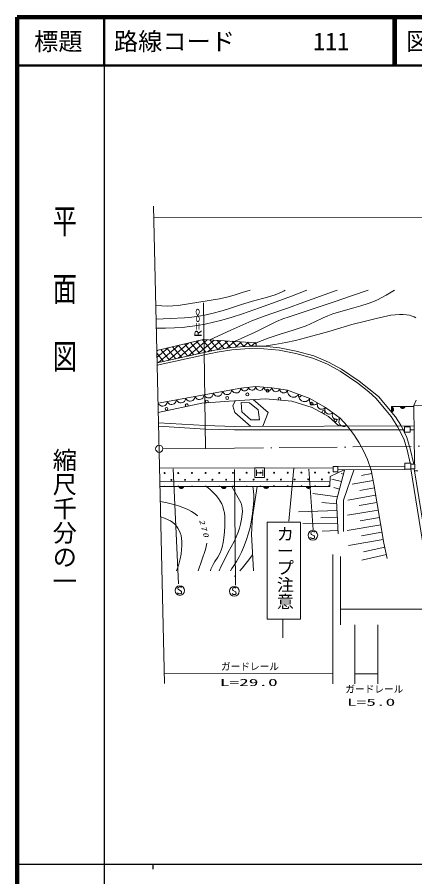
# Model space of a CAD drawing. Units: millimetres, scale not verified. Extents: x 65096 to 705096, y -9435 to 350565.
# Drawn here: x 65096 to 147266, y 172973 to 350565 of the extents above; entities that cross this region are included whole.
import ezdxf
from ezdxf.enums import TextEntityAlignment as Align

# ---------------------------------------------------------------- set-up
doc = ezdxf.new("R2010")
doc.units = ezdxf.units.MM
doc.header["$LTSCALE"] = 1000
doc.linetypes.add('DASHED', pattern=[7.5, 6, -1.5])
doc.linetypes.add('LONG_DASHED_DOTTED', pattern=[15.25, 12, -1.5, 0.25, -1.5])
for name, color, linetype, lineweight in [('M-TTL', 2, 'Continuous', 140), ('M-TTL-BAND', 7, 'Continuous', 25), ('M-TTL-LINE', 7, 'Continuous', 50), ('S-BGD', 7, 'Continuous', 13), ('S-BGD-HTXT', 6, 'Continuous', 13), ('S-BMK', 2, 'LONG_DASHED_DOTTED', 13)]:
    doc.layers.add(name, color=color, linetype=linetype, lineweight=lineweight)
doc.layers.add('M-TTL-TXT', color=7, linetype='Continuous')
doc.styles.add('@ＭＳ ゴシック', font='')
doc.styles.add('ＭＳ ゴシック', font='')
doc.styles.get('@ＭＳ ゴシック').set_extended_font_data('@MS Gothic')
doc.styles.get('ＭＳ ゴシック').set_extended_font_data('MS Gothic')

# ---------------------------------------------------------------- blocks, each defined once
blk = doc.blocks.new('BUHIN8')
at = {"color": 7, "linetype": 'Continuous', "lineweight": 13}
for p, q in [((475, -62), (-475, -63)), ((-450, -126), (450, -124)), ((413, -187), (-410, -188)), ((-365, -251), (363, -249)), ((303, -312), (-302, -313)), ((-184, -375), (188, -375))]:
    blk.add_line(p, q, dxfattribs=at)
blk.add_lwpolyline([(500, 1), (460, -114), (403, -212), (306, -322), (196, -382), (78, -420), (-77, -420), (-194, -383), (-304, -323), (-402, -213), (-462, -116), (-500, -1)], close=True, dxfattribs=at)
blk = doc.blocks.new('BUHIN10')
at = {"color": 7, "linetype": 'Continuous', "lineweight": 13}
blk.add_lwpolyline([(-950, -171), (-840, -376), (-693, -541), (-470, -717), (-240, -793), (-4, -825), (291, -772), (501, -660), (690, -509), (837, -267), (914, -62), (950, 171)], dxfattribs=at)
blk = doc.blocks.new('BUHIN11')
at = {"color": 7, "linetype": 'Continuous', "lineweight": 13}
blk.add_lwpolyline([(-767, -79), (-692, -250), (-584, -390), (-417, -543), (-239, -618), (-53, -657), (185, -632), (360, -556), (519, -447), (651, -263), (724, -104), (767, 79)], dxfattribs=at)
blk = doc.blocks.new('BUHIN12')
at = {"color": 7, "linetype": 'Continuous', "lineweight": 13}
blk.add_lwpolyline([(-835, 56), (-785, -140), (-696, -309), (-546, -504), (-369, -617), (-177, -693), (82, -710), (282, -661), (473, -573), (648, -400), (755, -244), (835, -56)], dxfattribs=at)
blk = doc.blocks.new('BUHIN13')
at = {"color": 7, "linetype": 'Continuous', "lineweight": 13}
blk.add_lwpolyline([(-812, 124), (-780, -72), (-707, -245), (-576, -448), (-412, -573), (-230, -663), (22, -702), (222, -670), (416, -600), (601, -445), (719, -301), (812, -124)], dxfattribs=at)
blk = doc.blocks.new('BUHIN14')
at = {"color": 7, "linetype": 'Continuous', "lineweight": 13}
blk.add_lwpolyline([(-1140, 440), (-1155, 145), (-1104, -130), (-979, -467), (-781, -700), (-546, -889), (-193, -1025), (108, -1043), (411, -1003), (730, -839), (947, -667), (1140, -440)], dxfattribs=at)
blk = doc.blocks.new('BUHIN15')
at = {"color": 7, "linetype": 'Continuous', "lineweight": 13}
blk.add_lwpolyline([(-812, 463), (-858, 241), (-851, 27), (-794, -242), (-671, -441), (-515, -611), (-263, -754), (-37, -802), (197, -806), (457, -718), (641, -612), (812, -463)], dxfattribs=at)
blk = doc.blocks.new('BUHIN16')
at = {"color": 7, "linetype": 'Continuous', "lineweight": 13}
blk.add_lwpolyline([(-756, 553), (-826, 338), (-844, 124), (-818, -150), (-718, -363), (-582, -549), (-347, -721), (-128, -794), (105, -825), (374, -766), (568, -683), (756, -553)], dxfattribs=at)
blk = doc.blocks.new('BUHIN18')
at = {"color": 7, "linetype": 'Continuous', "lineweight": 13}
blk.add_lwpolyline([(310, 645), (255, 705), (180, 740), (75, 760), (-80, 760), (-210, 725), (-320, 650), (-385, 540), (-390, 425), (-385, 350), (-345, 250), (-275, 195), (270, -120), (330, -210), (370, -335), (360, -455), (325, -550), (255, -640), (100, -685), (-130, -685), (-230, -670), (-325, -625), (-405, -550), (-475, -435)], dxfattribs=at)
blk.add_circle((0, 0), 995, dxfattribs=at)
blk = doc.blocks.new('BUHIN9')
at = {"color": 2, "linetype": 'Continuous', "lineweight": 13}
for radius in [746, 22.5]:
    blk.add_circle((0, 0), radius, dxfattribs=at)

msp = doc.modelspace()

# ---------------------------------------------------------------- linework, layer by layer
at = {"layer": 'M-TTL'}
for p, q in [((65096, 350565), (65096, -9435)), ((705096, 350565), (65096, 350565))]:
    msp.add_line(p, q, dxfattribs=at)
at = {"layer": 'M-TTL-BAND'}
for p, q in [((83096, 340565), (83096, -9435)), ((65096, 175564), (604096, 175564)), ((93096, 175565), (93096, 174564))]:
    msp.add_line(p, q, dxfattribs=at)
at = {"layer": 'M-TTL-LINE'}
for p, q in [((83096, 350565), (83096, 340565)), ((142846, 350565), (142846, 340565)), ((143346, 350565), (143346, 340565)), ((65096, 340565), (705096, 340565))]:
    msp.add_line(p, q, dxfattribs=at)
at = {"layer": 'S-BGD'}
for p, q in [((93984, 281699), (103558, 283974)), ((98407, 282750), (94265, 279216)), ((100516, 283251), (96313, 279666)), ((97224, 282469), (99095, 280276)), ((102626, 283753), (98362, 280115)), ((98453, 282761), (100340, 280549)), ((99682, 283053), (101585, 280822)), ((104351, 283926), (100410, 280564)), ((100911, 283345), (102830, 281095)), ((102139, 283637), (104079, 281363)), ((105771, 283839), (102459, 281013)), ((103368, 283929), (105338, 281619)), ((103558, 283974), (114457, 283311)), ((107192, 283753), (104488, 281446)), ((104876, 283894), (106604, 281868)), ((106434, 283799), (107891, 282092)), ((108613, 283667), (106479, 281846)), ((107993, 283704), (109178, 282316)), ((110033, 283580), (108390, 282179)), ((109371, 282349), (113009, 282615)), ((109552, 283609), (110553, 282436)), ((111454, 283494), (110182, 282409)), ((111111, 283515), (111944, 282538)), ((112874, 283407), (111846, 282530)), ((112669, 283420), (113360, 282610)), ((113009, 282615), (116073, 282571)), ((114295, 283321), (113460, 282609)), ((114228, 283325), (114464, 283048)), ((114457, 283311), (114476, 282594)), ((116073, 282571), (119313, 282260)), ((94188, 281747), (93987, 281576)), ((93999, 281052), (95360, 279457)), ((96297, 282248), (94017, 280303)), ((94043, 279168), (103723, 281291)), ((103826, 280801), (94054, 278658)), ((94767, 281885), (96605, 279730)), ((95996, 282177), (97850, 280003)), ((97584, 282048), (98225, 281296)), ((103723, 281291), (106317, 281818)), ((106410, 281327), (103826, 280801)), ((106317, 281818), (109371, 282349)), ((109432, 281852), (106410, 281327)), ((113023, 282115), (109432, 281852)), ((116045, 282071), (113023, 282115)), ((119242, 281765), (116045, 282071)), ((122658, 281108), (119242, 281765)), ((119313, 282260), (122774, 281595)), ((126206, 280101), (122658, 281108)), ((122774, 281595), (126368, 280574)), ((94040, 279272), (94115, 279184)), ((100340, 280549), (100362, 280523)), ((129227, 278874), (126206, 280101)), ((126368, 280574), (129443, 279327)), ((131855, 277429), (129227, 278874)), ((129443, 279327), (132116, 277856)), ((135490, 274977), (131855, 277429)), ((132116, 277856), (135787, 275379)), ((135787, 275379), (139738, 272211)), ((94215, 270857), (111321, 273926)), ((111321, 273926), (114390, 274242)), ((114390, 274242), (117730, 274016)), ((117730, 274016), (120979, 273520)), ((120979, 273520), (125538, 271760)), ((137730, 273181), (135490, 274977)), ((125538, 271760), (128787, 269909)), ((139235, 271878), (137730, 273181)), ((141334, 269343), (139235, 271878)), ((139738, 272211), (143245, 267977)), ((94215, 268916), (94215, 270857)), ((103242, 270812), (94215, 268916)), ((108929, 271263), (103242, 270812)), ((116421, 271715), (108929, 271263)), ((110148, 271337), (109651, 270261)), ((109651, 270261), (110043, 268889)), ((111348, 270966), (113101, 270927)), ((111533, 269007), (111348, 270966)), ((113101, 270927), (114904, 269438)), ((113857, 271560), (116943, 268889)), ((121837, 271263), (116421, 271715)), ((126079, 269954), (121837, 271263)), ((129419, 268059), (126079, 269954)), ((142449, 270112), (147078, 270164)), ((142449, 268939), (142449, 270112)), ((142511, 270000), (142511, 269050)), ((142574, 269075), (142574, 269975)), ((145239, 270081), (144289, 270070)), ((144315, 270008), (145215, 270018)), ((145178, 269955), (144355, 269946)), ((147076, 270364), (152356, 270426)), ((147186, 258212), (147076, 270364)), ((110043, 268889), (113404, 266030)), ((113375, 267360), (111533, 269007)), ((114904, 269438), (115139, 267360)), ((116943, 268889), (115855, 266039)), ((128787, 269909), (131811, 267698)), ((142364, 268036), (141334, 269343)), ((142636, 269938), (142636, 269115)), ((142699, 269160), (142699, 269888)), ((142761, 269828), (142761, 269223)), ((142824, 269340), (142824, 269713)), ((144401, 269884), (145129, 269892)), ((145069, 269829), (144464, 269822)), ((144583, 269761), (144955, 269765)), ((94328, 266761), (103943, 266184)), ((115139, 267360), (113375, 267360)), ((131586, 266118), (129419, 268059)), ((131811, 267698), (133256, 266163)), ((143790, 265898), (142364, 268036)), ((143245, 267977), (144372, 266286)), ((103912, 265484), (94344, 266059)), ((109972, 265319), (103912, 265484)), ((103943, 266184), (109982, 266019)), ((145145, 265319), (109972, 265319)), ((109982, 266019), (147114, 266145)), ((133256, 266163), (131586, 266118)), ((146280, 265909), (145145, 265909)), ((145145, 265909), (145145, 264852)), ((145145, 264852), (146280, 264852)), ((146280, 264852), (146280, 265909)), ((147122, 265319), (146280, 265319)), ((131347, 257759), (130393, 257733)), ((130393, 257733), (130423, 256625)), ((145171, 257790), (131347, 257759)), ((131377, 256651), (131347, 257759)), ((146435, 258404), (145171, 258404)), ((145171, 258404), (145171, 257090)), ((146435, 257192), (146435, 258404)), ((147260, 258249), (146435, 258249)), ((146435, 258249), (146435, 257243)), ((147260, 257243), (147260, 258249)), ((94544, 257386), (130399, 257495)), ((97308, 257252), (98418, 233494)), ((109999, 257132), (110193, 233224)), ((114580, 257083), (114580, 255833)), ((114580, 256458), (115830, 256458)), ((115830, 257083), (115830, 255833)), ((122267, 257373), (121240, 246435)), ((125349, 257192), (126256, 244682)), ((129787, 255678), (132657, 257062)), ((130423, 256625), (131377, 256651)), ((132722, 256950), (131090, 250726)), ((145171, 257090), (131366, 257059)), ((132518, 256172), (132058, 256293)), ((134656, 256950), (132541, 250786)), ((138395, 256278), (136216, 255901)), ((138269, 257006), (138773, 254095)), ((145171, 257192), (146435, 257192)), ((146435, 257243), (147260, 257243)), ((148822, 242319), (146435, 257243)), ((147143, 257243), (149514, 242430)), ((147207, 256849), (147899, 256831)), ((94606, 254687), (129732, 254576)), ((129787, 255678), (129686, 253640)), ((132110, 254616), (130113, 255140)), ((138647, 254823), (134317, 254072)), ((138773, 254095), (140869, 241871)), ((94632, 253585), (129686, 253640)), ((114700, 253616), (113748, 247348)), ((131702, 253060), (130528, 253368)), ((138904, 253331), (135879, 252813)), ((131294, 251504), (126200, 252155)), ((131090, 250726), (131453, 243836)), ((132541, 250786), (132541, 244320)), ((139166, 251803), (133395, 250814)), ((131199, 248659), (123250, 248352)), ((131126, 250037), (128024, 250331)), ((139690, 248747), (133341, 247659)), ((139428, 250275), (135788, 249651)), ((113748, 247348), (113503, 243758)), ((131271, 247281), (127830, 247149)), ((139952, 247219), (135974, 246537)), ((123622, 246211), (116732, 246211)), ((116732, 246211), (116732, 226228)), ((123622, 226228), (123622, 246211)), ((131344, 245903), (124143, 245946)), ((140214, 245691), (133302, 244506)), ((113503, 243758), (113925, 236187)), ((131417, 244525), (128101, 244393)), ((140476, 244163), (136243, 243437)), ((140738, 242635), (133548, 241402)), ((140869, 241871), (141568, 238766)), ((141044, 241095), (136642, 240104)), ((141393, 239542), (136307, 238398)), ((116732, 226228), (123622, 226228)), ((120024, 226228), (120024, 222334))]:
    msp.add_line(p, q, dxfattribs=at)
at = {"layer": 'S-BGD', "linetype": 'DASHED'}
for p, q in [((133256, 266163), (134640, 264344)), ((144965, 263459), (143790, 265898)), ((144420, 266202), (145618, 263715)), ((134640, 264344), (135751, 262651)), ((145661, 261189), (144965, 263459)), ((145618, 263715), (146338, 261370)), ((135751, 262651), (136651, 261010)), ((146292, 258404), (145661, 261189)), ((146338, 261370), (147045, 258249)), ((136651, 261010), (137497, 259158)), ((137497, 259158), (138269, 257006))]:
    msp.add_line(p, q, dxfattribs=at)
at = {"layer": 'S-BGD'}
for points in [[(93771, 290993), (94975, 290902), (96178, 290871), (97252, 290917), (98334, 291024), (102634, 291689), (106905, 292411), (108430, 292757), (109942, 293162), (111598, 293660), (113256, 294197)], [(93836, 288162), (96742, 288283), (99643, 288464), (101183, 288616), (102716, 288828), (104161, 289091), (105604, 289415), (107176, 289838), (108742, 290323), (111463, 291200), (114197, 292019), (116317, 292573), (118424, 293186), (119229, 293525), (120021, 293924), (120257, 294054), (120491, 294188)], [(93878, 286323), (95756, 286311), (97634, 286360), (99190, 286466), (100751, 286633), (102334, 286863), (103917, 287154), (105662, 287542), (107395, 287989), (109536, 288613), (111672, 289298), (115156, 290502), (118615, 291761), (121796, 292959), (124977, 294182)], [(104876, 283894), (109235, 285901), (113615, 287851), (115564, 288598), (117545, 289291), (120949, 290459), (124339, 291686), (127774, 292937), (131224, 294174)], [(110033, 283580), (112170, 284503), (114280, 285480), (116481, 286623), (118704, 287710), (119996, 288215), (121321, 288669), (126067, 290221), (130798, 291820), (134208, 292984), (137622, 294165)], [(143084, 294158), (141333, 293147), (139551, 292188), (138606, 291763), (137629, 291389), (136144, 290912), (134637, 290491), (132487, 289908), (130352, 289267), (129321, 288893), (128314, 288463), (126575, 287609), (124802, 286805), (123372, 286292), (121910, 285833), (119414, 285066), (116940, 284244), (115696, 283785), (114457, 283311)], [(116073, 282571), (118340, 282925), (120598, 283339), (122637, 283792), (124672, 284307), (129467, 285663), (134270, 287043), (136768, 287719), (139289, 288339), (140801, 288689), (142328, 288981), (143222, 289105), (144129, 289170), (144846, 289161), (145566, 289091), (146145, 288984), (146721, 288814), (147107, 288645), (147467, 288420)], [(147564, 271430), (147076, 270364)], [(131811, 267698), (131689, 267474), (131626, 267241), (131598, 266933), (131665, 266677), (131777, 266443), (132001, 266205), (132228, 266079), (132479, 265997), (132789, 266006), (133021, 266058), (133256, 266163)], [(104184, 253600), (104974, 252958), (105734, 252263), (106243, 251719), (106708, 251134), (107062, 250597), (107362, 250032), (107589, 249471), (107763, 248879), (107906, 248142), (107991, 247391), (108037, 246410), (108024, 245424), (107948, 244230), (107812, 243027), (107663, 242058), (107457, 241107), (107265, 240479), (107017, 239875), (106526, 238986), (105974, 238112), (105591, 237467), (105264, 236799), (105147, 236506), (105037, 236198)], [(109467, 253608), (110436, 251892), (111357, 250135), (111505, 249626), (111597, 249095), (111624, 248500), (111592, 247892), (111452, 246856), (111252, 245825), (111038, 245006), (110766, 244201), (110365, 243209), (109905, 242233), (108718, 240028), (107578, 237785), (107210, 236998), (106848, 236196)], [(113783, 253615), (113920, 252677), (113997, 251726), (113985, 250799), (113913, 249860), (113720, 248045), (113469, 246245), (113217, 245115), (112907, 243998), (112414, 242482), (111862, 240981), (111455, 240016), (110990, 239069), (110427, 238093), (109807, 237138), (109477, 236661), (109144, 236193)], [(94702, 250511), (96097, 250242), (97474, 249916), (98416, 249630), (99351, 249283), (100232, 248893), (101095, 248445), (101681, 248085), (102238, 247673), (102314, 247609), (102396, 247537)], [(94776, 247310), (95536, 247061), (96275, 246754), (96773, 246487), (97240, 246167), (97642, 245817), (98011, 245415), (98327, 244982), (98591, 244518), (98801, 244021), (98958, 243495), (99074, 242874), (99133, 242228), (99137, 241403), (99081, 240581), (98954, 239613), (98769, 238663), (98491, 237584), (98152, 236510), (98100, 236359), (98048, 236207)], [(104266, 241903), (104157, 241229), (103987, 240561), (103231, 238374), (102476, 236202)], [(113741, 239493), (112978, 238433), (112168, 237410), (111642, 236797), (111095, 236190)], [(110177, 235224), (110075, 235120), (109973, 235016)]]:
    msp.add_lwpolyline(points, dxfattribs=at)
for points in [[(142449, 270025), (142564, 269985), (142661, 269928), (142771, 269830), (142831, 269720), (142869, 269603), (142869, 269448), (142831, 269330), (142771, 269220), (142661, 269123), (142564, 269063), (142449, 269025)], [(145263, 270144), (145225, 270028), (145168, 269930), (145072, 269819), (144963, 269758), (144846, 269719), (144691, 269717), (144573, 269753), (144462, 269812), (144363, 269921), (144302, 270018), (144263, 270132)], [(114205, 255458), (114205, 257458), (116205, 257458), (116205, 255458)]]:
    msp.add_lwpolyline(points, close=True, dxfattribs=at)
for centre, radius in [((116836, 273392), 298), ((108484, 271893), 298), ((112660, 272643), 298), ((95956, 269646), 298), ((125937, 270714), 298), ((128400, 269001), 298), ((130863, 267288), 298), ((95547, 256389), 99.5), ((98376, 256397), 99.5), ((101204, 256406), 99.5), ((104032, 256415), 99.5), ((106861, 256423), 99.5), ((109689, 256432), 99.5), ((112518, 256441), 99.5), ((115346, 256449), 99.5), ((118174, 256458), 99.5), ((121003, 256466), 99.5), ((123831, 256475), 99.5), ((126660, 256484), 99.5), ((129488, 256492), 99.5), ((96966, 254979), 99.5), ((99794, 254987), 99.5), ((102623, 254996), 99.5), ((105451, 255005), 99.5), ((108279, 255013), 99.5), ((111108, 255022), 99.5), ((113936, 255031), 99.5), ((116765, 255039), 99.5), ((119593, 255048), 99.5), ((122421, 255057), 99.5), ((125250, 255065), 99.5), ((128078, 255074), 99.5)]:
    msp.add_circle(centre, radius, dxfattribs=at)
for centre, radius, start, end in [((119299, 271678), 298, 312.40398, 218.0691), ((123475, 272428), 298, 135.17165, 2.60148), ((100132, 270395), 298, 321.22159, 242.49789), ((104308, 271144), 298, 308.81143, 240.26426), ((95556, 253560), 99.5, 15.35063, 164.82902), ((98384, 253569), 99.5, 12.84868, 167.33097), ((101213, 253577), 99.5, 10.37125, 169.8084), ((104041, 253586), 99.5, 7.91311, 172.26654), ((106869, 253595), 99.5, 5.4694, 174.71026), ((109698, 253603), 99.5, 3.03546, 177.14419), ((112526, 253612), 99.5, 0.60684, 179.57281), ((115355, 253621), 99.5, 358.17914, 182.00051), ((118183, 253629), 99.5, 355.74801, 184.43164), ((121012, 253638), 99.5, 353.30901, 186.87064), ((123840, 253647), 99.5, 350.8576, 189.32205), ((126668, 253655), 99.5, 348.38901, 191.79065), ((129497, 253664), 99.5, 345.89817, 194.28148)]:
    msp.add_arc(centre, radius, start, end, dxfattribs=at)
at = {"layer": 'S-BGD-HTXT'}
for p, q in [((93298, 311509), (95568, 212902)), ((93350, 309243), (488895, 308721)), ((103618, 291540), (103981, 261487)), ((130302, 239538), (130302, 212856)), ((131884, 239143), (131884, 225017)), ((131884, 228281), (397995, 227930)), ((134850, 225013), (134850, 212850)), ((139596, 225007), (139596, 212844)), ((95521, 214951), (130302, 214905)), ((134850, 214899), (139596, 214893))]:
    msp.add_line(p, q, dxfattribs=at)
at = {"layer": 'S-BMK'}
for p, q in [((103981, 261487), (593791, 266218)), ((95202, 261410), (103981, 261487))]:
    msp.add_line(p, q, dxfattribs=at)

# ---------------------------------------------------------------- block references
at = {"layer": 'S-BGD'}
for name, p in [('BUHIN10', (108470, 273415)), ('BUHIN10', (110370, 273756)), ('BUHIN11', (112088, 274005)), ('BUHIN11', (113623, 274163)), ('BUHIN12', (115225, 274186)), ('BUHIN12', (116895, 274073)), ('BUHIN13', (118542, 273892)), ('BUHIN13', (120167, 273644)), ('BUHIN14', (122119, 273080)), ('BUHIN10', (98967, 271710)), ('BUHIN10', (100867, 272051)), ('BUHIN10', (102768, 272392)), ('BUHIN10', (104669, 272733)), ('BUHIN10', (106569, 273074)), ('BUHIN14', (124398, 272200)), ('BUHIN15', (126350, 271297)), ('BUHIN10', (95165, 271028)), ('BUHIN10', (97066, 271369)), ('BUHIN15', (127975, 270372)), ('BUHIN16', (129543, 269356)), ('BUHIN16', (131055, 268251)), ('BUHIN8', (99013, 253592)), ('BUHIN8', (107777, 253606)), ('BUHIN8', (116540, 253619)), ('BUHIN8', (125304, 253633)), ('BUHIN18', (126197, 243526)), ('BUHIN18', (98708, 232110)), ('BUHIN18', (109974, 231959))]:
    msp.add_blockref(name, p, dxfattribs=at)
at = {"layer": 'S-BMK'}
msp.add_blockref('BUHIN9', (94452, 261404), dxfattribs=at)

# ---------------------------------------------------------------- texts
at = {"layer": 'M-TTL-BAND', "style": '@ＭＳ ゴシック', "width": 1.4}
msp.add_text('平  面  図', height=3666, rotation=270, dxfattribs=at).set_placement((74873, 277039), align=Align.MIDDLE_RIGHT)
at = {"layer": 'M-TTL-BAND', "style": '@ＭＳ ゴシック'}
msp.add_text('縮尺千分の一', height=3666, rotation=270, dxfattribs=at).set_placement((74873, 231595), align=Align.MIDDLE_RIGHT)
at = {"layer": 'M-TTL-TXT', "style": 'ＭＳ ゴシック'}
msp.add_text('標題', height=3666, dxfattribs=at).set_placement((73596, 345565), align=Align.MIDDLE_CENTER)
for s, p in [('路線コード', (85096, 345565)), ('111', (126238, 345565)), ('図面コード', (145475, 345565))]:
    msp.add_text(s, height=3666, dxfattribs=at).set_placement(p, align=Align.MIDDLE_LEFT)
at = {"layer": 'S-BGD', "style": '@ＭＳ ゴシック'}
msp.add_text('カープ注意', height=2566, rotation=270, dxfattribs=at).set_placement((118416, 245599), align=Align.BOTTOM_LEFT)
at = {"layer": 'S-BGD', "insert": (102673, 246608), "char_height": 1100, "attachment_point": 7, "rotation": 285.7, "style": 'ＭＳ ゴシック'}
msp.add_mtext('\\T1.33;\\W1.35;\\Q15;270', dxfattribs=at)
at = {"layer": 'S-BGD-HTXT', "style": 'ＭＳ ゴシック', "width": 1.5}
msp.add_text('R=∞', height=1466, rotation=90.6, dxfattribs=at).set_placement((103641, 284478), align=Align.BOTTOM_LEFT)
at = {"layer": 'S-BGD-HTXT', "style": 'ＭＳ ゴシック'}
for p in [(107201, 215241), (132901, 210570)]:
    msp.add_text('ガードレール', height=1466, dxfattribs=at).set_placement(p, align=Align.BOTTOM_LEFT)
at = {"layer": 'S-BGD-HTXT', "style": 'ＭＳ ゴシック', "width": 2}
for s, p in [('L=29.0', (106966, 211955)), ('L=5.0', (133253, 207871))]:
    msp.add_text(s, height=1466, dxfattribs=at).set_placement(p, align=Align.BOTTOM_LEFT)

doc.saveas('drawing.dxf')
